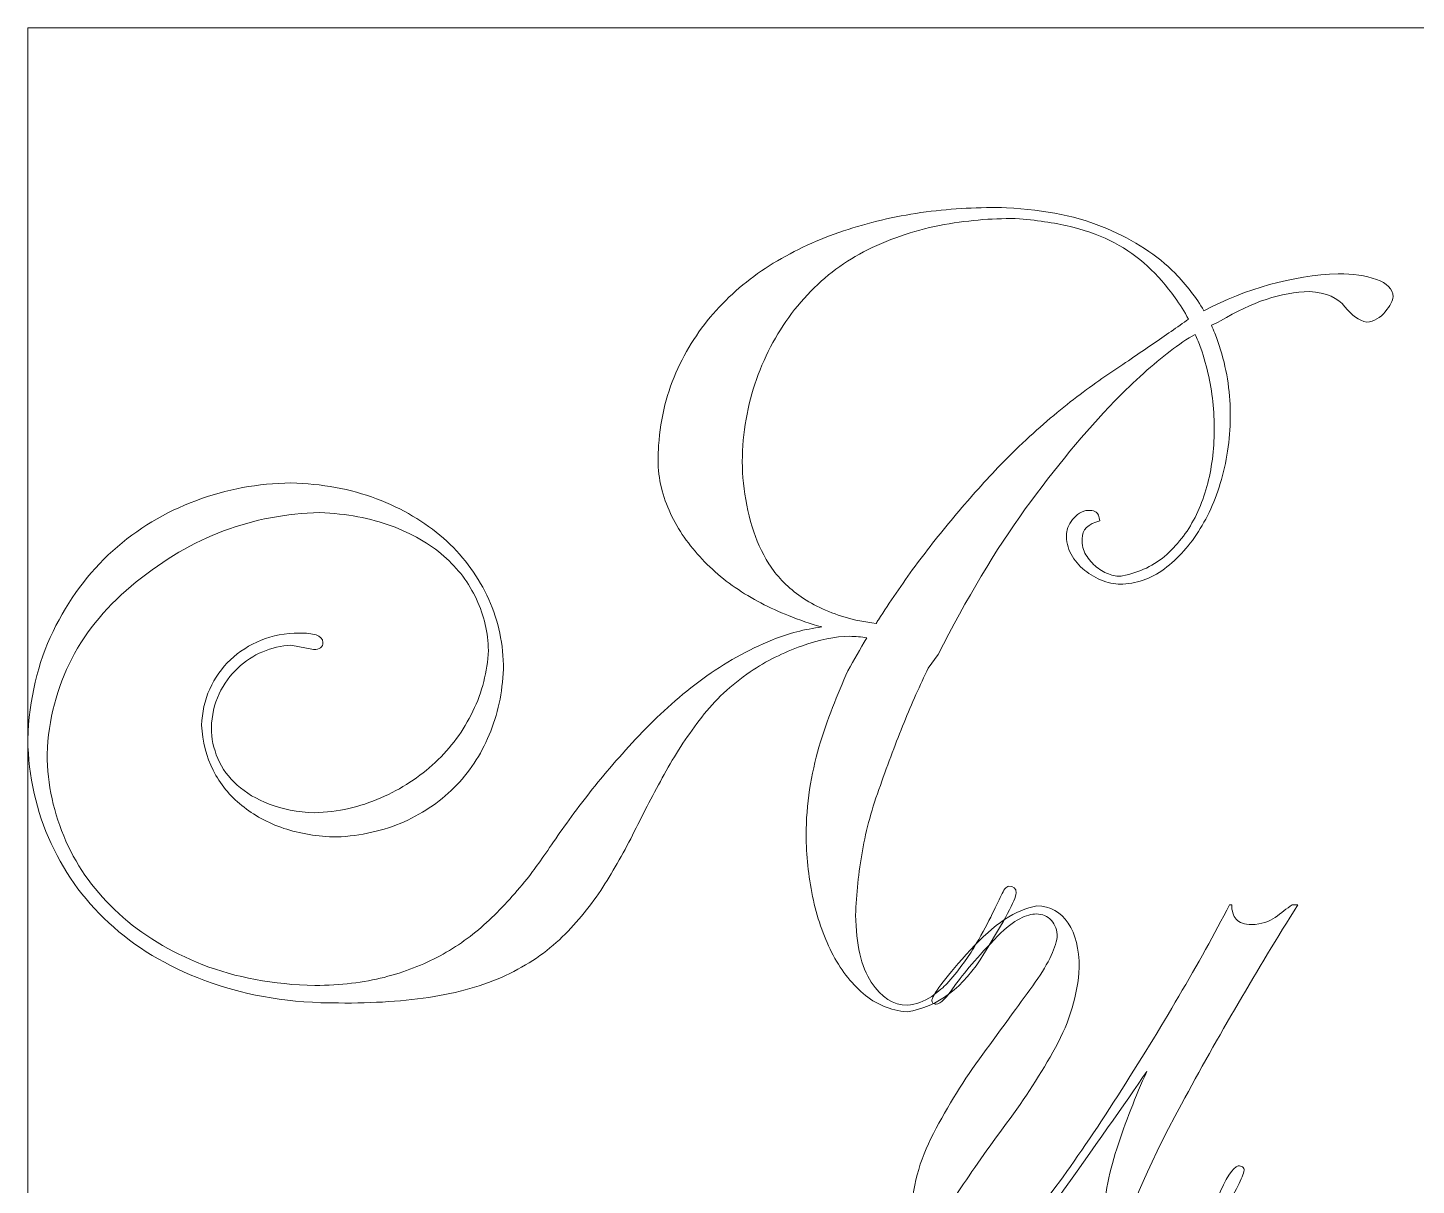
# Model space of a CAD drawing. Header units: centimetres. Extents: x -34.6 to 30.5, y -3.3 to 7.
# Drawn here: x 19.093 to 19.993, y 5.181 to 5.931 of the extents above; entities that cross this region are included whole.
import ezdxf

# ---------------------------------------------------------------- set-up
doc = ezdxf.new("R2010")
doc.units = ezdxf.units.CM
doc.header["$MEASUREMENT"] = 0
doc.layers.add('layer 1', color=7, linetype='Continuous')

msp = doc.modelspace()

# ---------------------------------------------------------------- linework, layer by layer
at = {"layer": 'layer 1', "color": 250, "lineweight": 9}
msp.add_lwpolyline([(19.09311, 4.43053), (20.59311, 4.43053), (20.59311, 5.93053), (19.09311, 5.93053), (19.09311, 4.43053)], close=True, dxfattribs=at)
at = {"layer": 'layer 1', "color": 242, "lineweight": 9}
for points, knots in [([(19.62563, 5.5362), (19.61637, 5.5362), (19.60592, 5.53407), (19.5944, 5.52991), (19.5944, 5.52991), (19.58276, 5.52575), (19.57173, 5.52017), (19.56127, 5.51329), (19.56127, 5.51329), (19.54881, 5.50462), (19.53824, 5.49488), (19.52981, 5.48384), (19.52981, 5.48384), (19.52126, 5.4728), (19.51366, 5.46128), (19.50678, 5.44905), (19.50678, 5.44905), (19.50001, 5.43694), (19.49348, 5.42459), (19.4873, 5.41201), (19.4873, 5.41201), (19.48113, 5.39954), (19.47448, 5.38743), (19.46712, 5.3758), (19.46712, 5.3758), (19.45988, 5.36428), (19.45121, 5.35335), (19.44136, 5.34326), (19.44136, 5.34326), (19.4315, 5.33317), (19.41951, 5.32474), (19.40538, 5.31773), (19.40538, 5.31773), (19.39137, 5.31085), (19.3751, 5.30586), (19.35646, 5.30277), (19.35646, 5.30277), (19.3377, 5.29981), (19.31704, 5.29838), (19.29436, 5.29862), (19.29436, 5.29862), (19.26385, 5.29862), (19.23642, 5.30301), (19.21184, 5.31168), (19.21184, 5.31168), (19.18726, 5.32035), (19.16625, 5.33234), (19.1488, 5.34766), (19.1488, 5.34766), (19.13134, 5.36297), (19.11793, 5.38102), (19.10831, 5.40192), (19.10831, 5.40192), (19.09857, 5.42281), (19.09358, 5.44525), (19.09311, 5.46936), (19.09311, 5.46936), (19.09406, 5.4956), (19.09952, 5.51887), (19.10949, 5.53941), (19.10949, 5.53941), (19.11947, 5.55995), (19.13241, 5.57728), (19.1482, 5.59165), (19.1482, 5.59165), (19.16411, 5.6059), (19.18192, 5.6167), (19.20199, 5.62407), (19.20199, 5.62407), (19.22193, 5.63155), (19.24248, 5.63535), (19.26361, 5.63558), (19.26361, 5.63558), (19.2838, 5.63511), (19.3022, 5.63166), (19.31906, 5.62537), (19.31906, 5.62537), (19.3358, 5.61896), (19.35029, 5.61041), (19.3624, 5.59984), (19.3624, 5.59984), (19.37439, 5.58916), (19.38377, 5.57681), (19.39054, 5.5628), (19.39054, 5.5628), (19.39731, 5.54879), (19.40087, 5.53371), (19.40134, 5.5178), (19.40134, 5.5178), (19.4011, 5.50248), (19.39837, 5.48811), (19.39315, 5.47482), (19.39315, 5.47482), (19.38793, 5.46152), (19.38056, 5.44988), (19.37106, 5.43991), (19.37106, 5.43991), (19.36157, 5.42994), (19.35017, 5.42198), (19.33699, 5.41605), (19.33699, 5.41605), (19.32369, 5.41023), (19.30909, 5.4069), (19.29318, 5.40619), (19.29318, 5.40619), (19.28083, 5.40643), (19.26943, 5.40833), (19.25898, 5.41177), (19.25898, 5.41177), (19.24865, 5.41533), (19.23951, 5.42032), (19.23179, 5.42661), (19.23179, 5.42661), (19.22395, 5.4329), (19.21778, 5.4405), (19.21327, 5.44941), (19.21327, 5.44941), (19.20875, 5.45819), (19.20626, 5.46793), (19.20579, 5.47862), (19.20579, 5.47862), (19.20602, 5.48693), (19.20781, 5.49477), (19.21101, 5.50201), (19.21101, 5.50201), (19.21433, 5.50937), (19.21873, 5.51566), (19.22443, 5.521), (19.22443, 5.521), (19.23013, 5.52635), (19.23678, 5.53062), (19.24426, 5.53371), (19.24426, 5.53371), (19.25174, 5.5368), (19.26005, 5.53834), (19.26907, 5.53834), (19.26907, 5.53834), (19.27358, 5.53834), (19.27714, 5.53798), (19.27988, 5.53715), (19.27988, 5.53715), (19.28273, 5.53632), (19.28415, 5.53466), (19.28439, 5.53216), (19.28439, 5.53216), (19.28439, 5.52908), (19.28237, 5.52765), (19.27822, 5.52765), (19.27822, 5.52765), (19.27822, 5.52765), (19.26361, 5.53038), (19.26361, 5.53038), (19.26361, 5.53038), (19.25732, 5.53015), (19.25126, 5.52872), (19.24533, 5.52623), (19.24533, 5.52623), (19.23939, 5.52362), (19.23405, 5.52017), (19.22918, 5.51566), (19.22918, 5.51566), (19.22431, 5.51115), (19.22027, 5.50557), (19.21707, 5.49892), (19.21707, 5.49892), (19.21398, 5.49227), (19.21232, 5.48491), (19.21208, 5.47684), (19.21208, 5.47684), (19.21208, 5.47007), (19.2135, 5.46354), (19.21624, 5.45701), (19.21624, 5.45701), (19.21908, 5.45048), (19.22324, 5.44478), (19.22882, 5.43979), (19.22882, 5.43979), (19.2344, 5.43481), (19.24129, 5.43065), (19.2496, 5.42744), (19.2496, 5.42744), (19.25803, 5.42424), (19.26776, 5.42234), (19.27893, 5.42186), (19.27893, 5.42186), (19.29412, 5.42234), (19.30849, 5.42554), (19.32179, 5.43148), (19.32179, 5.43148), (19.33521, 5.4373), (19.34696, 5.44502), (19.35717, 5.45452), (19.35717, 5.45452), (19.36739, 5.46413), (19.37546, 5.47506), (19.38151, 5.48764), (19.38151, 5.48764), (19.38757, 5.50011), (19.39089, 5.51329), (19.3916, 5.52694), (19.3916, 5.52694), (19.39137, 5.53858), (19.38876, 5.54962), (19.38389, 5.56019), (19.38389, 5.56019), (19.37902, 5.57076), (19.37201, 5.58001), (19.36275, 5.58821), (19.36275, 5.58821), (19.35349, 5.59628), (19.34209, 5.60281), (19.32856, 5.6078), (19.32856, 5.6078), (19.31514, 5.61279), (19.29971, 5.61564), (19.28237, 5.61635), (19.28237, 5.61635), (19.26052, 5.61587), (19.23975, 5.61195), (19.22004, 5.60448), (19.22004, 5.60448), (19.20033, 5.59711), (19.18145, 5.58607), (19.1634, 5.57147), (19.1634, 5.57147), (19.12695, 5.54226), (19.10771, 5.50509), (19.10558, 5.45986), (19.10558, 5.45986), (19.10581, 5.44015), (19.10997, 5.42139), (19.11781, 5.40358), (19.11781, 5.40358), (19.12564, 5.38589), (19.13716, 5.37022), (19.15212, 5.35656), (19.15212, 5.35656), (19.16708, 5.34278), (19.18513, 5.33186), (19.2065, 5.32343), (19.2065, 5.32343), (19.22787, 5.31512), (19.25209, 5.31061), (19.27916, 5.3099), (19.27916, 5.3099), (19.29591, 5.31013), (19.31087, 5.31191), (19.32405, 5.31524), (19.32405, 5.31524), (19.33734, 5.31868), (19.34934, 5.32331), (19.36026, 5.32925), (19.36026, 5.32925), (19.37118, 5.33507), (19.38116, 5.34231), (19.39042, 5.35074), (19.39042, 5.35074), (19.39956, 5.35917), (19.40823, 5.36867), (19.41666, 5.37912), (19.41666, 5.37912), (19.42105, 5.3847), (19.42675, 5.39265), (19.43387, 5.4031), (19.43387, 5.4031), (19.44088, 5.41355), (19.44931, 5.42483), (19.45893, 5.43706), (19.45893, 5.43706), (19.46854, 5.44917), (19.47935, 5.46164), (19.49146, 5.47422), (19.49146, 5.47422), (19.50345, 5.48693), (19.51651, 5.49833), (19.53052, 5.50866), (19.53052, 5.50866), (19.54453, 5.51899), (19.55961, 5.52742), (19.57564, 5.53395), (19.57564, 5.53395), (19.58597, 5.5381), (19.59666, 5.54083), (19.60758, 5.54226), (19.60758, 5.54226), (19.60022, 5.5444), (19.59298, 5.54677), (19.58609, 5.54962), (19.58609, 5.54962), (19.57374, 5.55449), (19.56222, 5.56054), (19.55154, 5.56779), (19.55154, 5.56779), (19.54097, 5.57515), (19.53171, 5.58358), (19.52399, 5.59308), (19.52399, 5.59308), (19.51616, 5.60257), (19.51022, 5.6129), (19.50618, 5.62407), (19.50618, 5.62407), (19.50215, 5.63511), (19.50072, 5.6471), (19.50191, 5.65992), (19.50191, 5.65992), (19.50321, 5.67821), (19.50737, 5.69483), (19.51437, 5.70979), (19.51437, 5.70979), (19.52138, 5.72475), (19.53029, 5.73805), (19.54121, 5.74957), (19.54121, 5.74957), (19.55202, 5.7612), (19.5646, 5.77118), (19.57885, 5.77949), (19.57885, 5.77949), (19.59322, 5.78792), (19.60841, 5.79469), (19.62468, 5.79991), (19.62468, 5.79991), (19.64095, 5.80513), (19.65769, 5.80882), (19.67514, 5.81119), (19.67514, 5.81119), (19.69248, 5.81345), (19.70993, 5.8144), (19.72727, 5.81392), (19.72727, 5.81392), (19.75279, 5.81262), (19.77452, 5.8081), (19.79233, 5.80038), (19.79233, 5.80038), (19.81014, 5.79279), (19.82498, 5.78317), (19.8365, 5.77153), (19.8365, 5.77153), (19.84398, 5.76393), (19.85015, 5.75574), (19.85526, 5.74719), (19.85526, 5.74719), (19.88293, 5.7618), (19.9119, 5.76975), (19.94229, 5.77118), (19.94229, 5.77118), (19.95179, 5.77118), (19.95998, 5.76999), (19.96699, 5.7675), (19.96699, 5.7675), (19.97388, 5.76512), (19.97755, 5.76132), (19.97779, 5.75622), (19.97779, 5.75622), (19.97755, 5.75372), (19.97589, 5.7504), (19.97269, 5.74648), (19.97269, 5.74648), (19.9696, 5.74256), (19.96556, 5.74031), (19.9607, 5.73983), (19.9607, 5.73983), (19.95559, 5.74078), (19.95096, 5.7441), (19.94657, 5.74981), (19.94657, 5.74981), (19.94229, 5.7555), (19.93457, 5.75883), (19.92353, 5.75966), (19.92353, 5.75966), (19.90536, 5.75919), (19.88625, 5.75289), (19.86606, 5.74054), (19.86606, 5.74054), (19.86405, 5.73959), (19.86203, 5.73876), (19.86013, 5.73781), (19.86013, 5.73781), (19.86084, 5.73615), (19.86155, 5.73437), (19.86227, 5.73259), (19.86227, 5.73259), (19.86785, 5.71846), (19.87105, 5.70398), (19.872, 5.68913), (19.872, 5.68913), (19.87295, 5.67429), (19.87176, 5.6598), (19.86856, 5.64556), (19.86856, 5.64556), (19.86523, 5.63143), (19.86048, 5.61896), (19.85407, 5.60804), (19.85407, 5.60804), (19.84766, 5.59711), (19.84006, 5.58821), (19.83128, 5.5812), (19.83128, 5.5812), (19.82249, 5.5742), (19.81299, 5.57052), (19.80278, 5.57004), (19.80278, 5.57004), (19.79863, 5.56981), (19.79435, 5.57052), (19.78996, 5.57218), (19.78996, 5.57218), (19.78545, 5.57384), (19.78153, 5.5761), (19.77796, 5.57895), (19.77796, 5.57895), (19.77428, 5.5818), (19.77143, 5.58536), (19.76918, 5.58939), (19.76918, 5.58939), (19.76704, 5.59343), (19.76597, 5.59794), (19.76621, 5.60281), (19.76621, 5.60281), (19.76621, 5.60435), (19.76669, 5.60614), (19.76763, 5.60804), (19.76763, 5.60804), (19.76858, 5.60982), (19.76977, 5.61148), (19.77108, 5.61302), (19.77108, 5.61302), (19.7725, 5.61457), (19.77416, 5.61575), (19.77595, 5.6167), (19.77595, 5.6167), (19.77785, 5.61766), (19.77974, 5.61801), (19.78153, 5.61777), (19.78153, 5.61777), (19.78295, 5.61777), (19.78426, 5.61742), (19.78545, 5.61659), (19.78545, 5.61659), (19.78651, 5.61575), (19.78734, 5.61397), (19.78782, 5.61112), (19.78782, 5.61112), (19.78022, 5.60911), (19.7763, 5.60519), (19.7763, 5.59937), (19.7763, 5.59937), (19.77607, 5.59545), (19.7769, 5.59201), (19.77879, 5.58892), (19.77879, 5.58892), (19.78058, 5.58595), (19.78295, 5.58334), (19.78568, 5.58108), (19.78568, 5.58108), (19.78853, 5.57895), (19.79138, 5.57728), (19.79447, 5.57622), (19.79447, 5.57622), (19.79744, 5.57527), (19.80017, 5.57491), (19.80242, 5.57539), (19.80242, 5.57539), (19.81359, 5.57752), (19.82308, 5.58215), (19.83116, 5.58928), (19.83116, 5.58928), (19.83911, 5.59652), (19.84552, 5.60507), (19.85039, 5.61516), (19.85039, 5.61516), (19.85526, 5.62525), (19.85858, 5.63641), (19.86037, 5.64876), (19.86037, 5.64876), (19.86215, 5.66099), (19.86238, 5.67346), (19.8612, 5.68593), (19.8612, 5.68593), (19.86001, 5.69851), (19.8574, 5.71074), (19.85324, 5.72285), (19.85324, 5.72285), (19.85206, 5.72606), (19.85075, 5.72914), (19.84944, 5.73188), (19.84944, 5.73188), (19.84434, 5.72891), (19.83899, 5.72523), (19.83341, 5.72107), (19.83341, 5.72107), (19.82225, 5.71252), (19.81026, 5.70172), (19.79755, 5.68878), (19.79755, 5.68878), (19.77808, 5.66859), (19.75873, 5.6452), (19.73949, 5.61872), (19.73949, 5.61872), (19.72026, 5.59213), (19.70138, 5.56066), (19.6831, 5.52433), (19.6831, 5.52433), (19.6831, 5.52433), (19.67657, 5.51566), (19.67657, 5.51566), (19.67657, 5.51566), (19.67122, 5.5045), (19.666, 5.49275), (19.66089, 5.48028), (19.66089, 5.48028), (19.65579, 5.4677), (19.65068, 5.45416), (19.64557, 5.43955), (19.64557, 5.43955), (19.64023, 5.42519), (19.63632, 5.41118), (19.63394, 5.39717), (19.63394, 5.39717), (19.63145, 5.38327), (19.63002, 5.36938), (19.62955, 5.35549), (19.62955, 5.35549), (19.62979, 5.33661), (19.63311, 5.32213), (19.63964, 5.31215), (19.63964, 5.31215), (19.64617, 5.30218), (19.65389, 5.29719), (19.66291, 5.29719), (19.66291, 5.29719), (19.66873, 5.29767), (19.67395, 5.29957), (19.67882, 5.30289), (19.67882, 5.30289), (19.68357, 5.30633), (19.68678, 5.30906), (19.68868, 5.31108), (19.68868, 5.31108), (19.69592, 5.31928), (19.70162, 5.32699), (19.70613, 5.33436), (19.70613, 5.33436), (19.71052, 5.34184), (19.71409, 5.34849), (19.71705, 5.35418), (19.71705, 5.35418), (19.7199, 5.36), (19.72216, 5.36475), (19.72382, 5.36831), (19.72382, 5.36831), (19.72548, 5.37187), (19.72703, 5.37389), (19.72869, 5.37437), (19.72869, 5.37437), (19.73189, 5.37437), (19.73356, 5.37294), (19.73356, 5.36986), (19.73356, 5.36986), (19.73308, 5.36523), (19.72608, 5.35217), (19.71266, 5.33056), (19.71266, 5.33056), (19.69948, 5.30859), (19.68286, 5.29601), (19.66291, 5.29292), (19.66291, 5.29292), (19.65199, 5.29387), (19.64249, 5.29779), (19.63441, 5.30479), (19.63441, 5.30479), (19.62634, 5.3118), (19.61945, 5.3207), (19.61399, 5.33151), (19.61399, 5.33151), (19.60853, 5.34231), (19.60449, 5.3543), (19.60165, 5.36772), (19.60165, 5.36772), (19.59891, 5.38102), (19.59749, 5.39432), (19.59749, 5.4075), (19.59749, 5.4075), (19.59749, 5.41747), (19.5982, 5.42721), (19.59974, 5.43694), (19.59974, 5.43694), (19.60129, 5.44656), (19.60331, 5.4557), (19.6058, 5.46449), (19.6058, 5.46449), (19.60841, 5.47339), (19.61126, 5.48182), (19.61459, 5.49013), (19.61459, 5.49013), (19.61779, 5.49833), (19.62112, 5.50628), (19.62456, 5.51388), (19.62456, 5.51388), (19.62836, 5.52089), (19.6324, 5.52801), (19.63679, 5.53513), (19.63679, 5.53513), (19.63335, 5.53585), (19.62955, 5.5362), (19.62563, 5.5362)], [0, 0, 0, 0, 0.006579, 0.006579, 0.006579, 0.006579, 0.013158, 0.013158, 0.013158, 0.013158, 0.019737, 0.019737, 0.019737, 0.019737, 0.026316, 0.026316, 0.026316, 0.026316, 0.032895, 0.032895, 0.032895, 0.032895, 0.039474, 0.039474, 0.039474, 0.039474, 0.046053, 0.046053, 0.046053, 0.046053, 0.052632, 0.052632, 0.052632, 0.052632, 0.059211, 0.059211, 0.059211, 0.059211, 0.065789, 0.065789, 0.065789, 0.065789, 0.072368, 0.072368, 0.072368, 0.072368, 0.078947, 0.078947, 0.078947, 0.078947, 0.085526, 0.085526, 0.085526, 0.085526, 0.092105, 0.092105, 0.092105, 0.092105, 0.098684, 0.098684, 0.098684, 0.098684, 0.105263, 0.105263, 0.105263, 0.105263, 0.111842, 0.111842, 0.111842, 0.111842, 0.118421, 0.118421, 0.118421, 0.118421, 0.125, 0.125, 0.125, 0.125, 0.131579, 0.131579, 0.131579, 0.131579, 0.138158, 0.138158, 0.138158, 0.138158, 0.144737, 0.144737, 0.144737, 0.144737, 0.151316, 0.151316, 0.151316, 0.151316, 0.157895, 0.157895, 0.157895, 0.157895, 0.164474, 0.164474, 0.164474, 0.164474, 0.171053, 0.171053, 0.171053, 0.171053, 0.177632, 0.177632, 0.177632, 0.177632, 0.184211, 0.184211, 0.184211, 0.184211, 0.190789, 0.190789, 0.190789, 0.190789, 0.197368, 0.197368, 0.197368, 0.197368, 0.203947, 0.203947, 0.203947, 0.203947, 0.210526, 0.210526, 0.210526, 0.210526, 0.217105, 0.217105, 0.217105, 0.217105, 0.223684, 0.223684, 0.223684, 0.223684, 0.230263, 0.230263, 0.230263, 0.230263, 0.236842, 0.236842, 0.236842, 0.236842, 0.243421, 0.243421, 0.243421, 0.243421, 0.25, 0.25, 0.25, 0.25, 0.256579, 0.256579, 0.256579, 0.256579, 0.263158, 0.263158, 0.263158, 0.263158, 0.269737, 0.269737, 0.269737, 0.269737, 0.276316, 0.276316, 0.276316, 0.276316, 0.282895, 0.282895, 0.282895, 0.282895, 0.289474, 0.289474, 0.289474, 0.289474, 0.296053, 0.296053, 0.296053, 0.296053, 0.302632, 0.302632, 0.302632, 0.302632, 0.309211, 0.309211, 0.309211, 0.309211, 0.315789, 0.315789, 0.315789, 0.315789, 0.322368, 0.322368, 0.322368, 0.322368, 0.328947, 0.328947, 0.328947, 0.328947, 0.335526, 0.335526, 0.335526, 0.335526, 0.342105, 0.342105, 0.342105, 0.342105, 0.348684, 0.348684, 0.348684, 0.348684, 0.355263, 0.355263, 0.355263, 0.355263, 0.361842, 0.361842, 0.361842, 0.361842, 0.368421, 0.368421, 0.368421, 0.368421, 0.375, 0.375, 0.375, 0.375, 0.381579, 0.381579, 0.381579, 0.381579, 0.388158, 0.388158, 0.388158, 0.388158, 0.394737, 0.394737, 0.394737, 0.394737, 0.401316, 0.401316, 0.401316, 0.401316, 0.407895, 0.407895, 0.407895, 0.407895, 0.414474, 0.414474, 0.414474, 0.414474, 0.421053, 0.421053, 0.421053, 0.421053, 0.427632, 0.427632, 0.427632, 0.427632, 0.434211, 0.434211, 0.434211, 0.434211, 0.440789, 0.440789, 0.440789, 0.440789, 0.447368, 0.447368, 0.447368, 0.447368, 0.453947, 0.453947, 0.453947, 0.453947, 0.460526, 0.460526, 0.460526, 0.460526, 0.467105, 0.467105, 0.467105, 0.467105, 0.473684, 0.473684, 0.473684, 0.473684, 0.480263, 0.480263, 0.480263, 0.480263, 0.486842, 0.486842, 0.486842, 0.486842, 0.493421, 0.493421, 0.493421, 0.493421, 0.5, 0.5, 0.5, 0.5, 0.506579, 0.506579, 0.506579, 0.506579, 0.513158, 0.513158, 0.513158, 0.513158, 0.519737, 0.519737, 0.519737, 0.519737, 0.526316, 0.526316, 0.526316, 0.526316, 0.532895, 0.532895, 0.532895, 0.532895, 0.539474, 0.539474, 0.539474, 0.539474, 0.546053, 0.546053, 0.546053, 0.546053, 0.552632, 0.552632, 0.552632, 0.552632, 0.559211, 0.559211, 0.559211, 0.559211, 0.565789, 0.565789, 0.565789, 0.565789, 0.572368, 0.572368, 0.572368, 0.572368, 0.578947, 0.578947, 0.578947, 0.578947, 0.585526, 0.585526, 0.585526, 0.585526, 0.592105, 0.592105, 0.592105, 0.592105, 0.598684, 0.598684, 0.598684, 0.598684, 0.605263, 0.605263, 0.605263, 0.605263, 0.611842, 0.611842, 0.611842, 0.611842, 0.618421, 0.618421, 0.618421, 0.618421, 0.625, 0.625, 0.625, 0.625, 0.631579, 0.631579, 0.631579, 0.631579, 0.638158, 0.638158, 0.638158, 0.638158, 0.644737, 0.644737, 0.644737, 0.644737, 0.651316, 0.651316, 0.651316, 0.651316, 0.657895, 0.657895, 0.657895, 0.657895, 0.664474, 0.664474, 0.664474, 0.664474, 0.671053, 0.671053, 0.671053, 0.671053, 0.677632, 0.677632, 0.677632, 0.677632, 0.684211, 0.684211, 0.684211, 0.684211, 0.690789, 0.690789, 0.690789, 0.690789, 0.697368, 0.697368, 0.697368, 0.697368, 0.703947, 0.703947, 0.703947, 0.703947, 0.710526, 0.710526, 0.710526, 0.710526, 0.717105, 0.717105, 0.717105, 0.717105, 0.723684, 0.723684, 0.723684, 0.723684, 0.730263, 0.730263, 0.730263, 0.730263, 0.736842, 0.736842, 0.736842, 0.736842, 0.743421, 0.743421, 0.743421, 0.743421, 0.75, 0.75, 0.75, 0.75, 0.756579, 0.756579, 0.756579, 0.756579, 0.763158, 0.763158, 0.763158, 0.763158, 0.769737, 0.769737, 0.769737, 0.769737, 0.776316, 0.776316, 0.776316, 0.776316, 0.782895, 0.782895, 0.782895, 0.782895, 0.789474, 0.789474, 0.789474, 0.789474, 0.796053, 0.796053, 0.796053, 0.796053, 0.802632, 0.802632, 0.802632, 0.802632, 0.809211, 0.809211, 0.809211, 0.809211, 0.815789, 0.815789, 0.815789, 0.815789, 0.822368, 0.822368, 0.822368, 0.822368, 0.828947, 0.828947, 0.828947, 0.828947, 0.835526, 0.835526, 0.835526, 0.835526, 0.842105, 0.842105, 0.842105, 0.842105, 0.848684, 0.848684, 0.848684, 0.848684, 0.855263, 0.855263, 0.855263, 0.855263, 0.861842, 0.861842, 0.861842, 0.861842, 0.868421, 0.868421, 0.868421, 0.868421, 0.875, 0.875, 0.875, 0.875, 0.881579, 0.881579, 0.881579, 0.881579, 0.888158, 0.888158, 0.888158, 0.888158, 0.894737, 0.894737, 0.894737, 0.894737, 0.901316, 0.901316, 0.901316, 0.901316, 0.907895, 0.907895, 0.907895, 0.907895, 0.914474, 0.914474, 0.914474, 0.914474, 0.921053, 0.921053, 0.921053, 0.921053, 0.927632, 0.927632, 0.927632, 0.927632, 0.934211, 0.934211, 0.934211, 0.934211, 0.940789, 0.940789, 0.940789, 0.940789, 0.947368, 0.947368, 0.947368, 0.947368, 0.953947, 0.953947, 0.953947, 0.953947, 0.960526, 0.960526, 0.960526, 0.960526, 0.967105, 0.967105, 0.967105, 0.967105, 0.973684, 0.973684, 0.973684, 0.973684, 0.980263, 0.980263, 0.980263, 0.980263, 0.986842, 0.986842, 0.986842, 0.986842, 1, 1, 1, 1]), ([(19.83662, 5.75562), (19.83104, 5.76334), (19.8251, 5.77011), (19.81869, 5.77604), (19.81869, 5.77604), (19.81228, 5.78186), (19.80515, 5.78697), (19.79732, 5.79112), (19.79732, 5.79112), (19.78936, 5.79528), (19.78046, 5.79872), (19.77036, 5.80122), (19.77036, 5.80122), (19.76027, 5.80383), (19.74864, 5.80561), (19.73569, 5.8068), (19.73569, 5.8068), (19.72038, 5.80727), (19.70423, 5.80597), (19.68701, 5.803), (19.68701, 5.803), (19.6698, 5.79991), (19.6533, 5.79445), (19.63726, 5.78661), (19.63726, 5.78661), (19.6229, 5.77961), (19.60996, 5.76999), (19.59832, 5.75752), (19.59832, 5.75752), (19.58669, 5.74517), (19.57731, 5.73093), (19.57018, 5.7149), (19.57018, 5.7149), (19.56294, 5.69899), (19.55843, 5.68177), (19.55676, 5.66325), (19.55676, 5.66325), (19.55498, 5.64484), (19.55688, 5.62608), (19.56246, 5.60709), (19.56246, 5.60709), (19.56507, 5.59877), (19.56864, 5.59082), (19.57339, 5.5831), (19.57339, 5.5831), (19.57814, 5.5755), (19.58467, 5.56874), (19.59274, 5.5628), (19.59274, 5.5628), (19.60081, 5.55686), (19.61079, 5.55211), (19.62266, 5.54867), (19.62266, 5.54867), (19.62872, 5.54677), (19.63537, 5.54547), (19.64285, 5.54451), (19.64285, 5.54451), (19.64332, 5.54547), (19.64379, 5.5463), (19.64427, 5.54689), (19.64427, 5.54689), (19.65163, 5.55852), (19.65959, 5.57004), (19.66802, 5.58156), (19.66802, 5.58156), (19.67657, 5.59308), (19.68547, 5.60435), (19.69485, 5.61552), (19.69485, 5.61552), (19.70423, 5.62656), (19.71385, 5.63724), (19.72358, 5.64746), (19.72358, 5.64746), (19.73629, 5.6604), (19.74852, 5.67168), (19.76003, 5.68118), (19.76003, 5.68118), (19.77167, 5.69067), (19.78271, 5.69899), (19.79304, 5.70587), (19.79304, 5.70587), (19.80349, 5.71288), (19.81311, 5.71941), (19.82166, 5.72535), (19.82166, 5.72535), (19.83021, 5.73116), (19.83804, 5.73663), (19.84529, 5.74173), (19.84529, 5.74173), (19.84255, 5.7466), (19.83959, 5.75123), (19.83662, 5.75562)], [0, 0, 0, 0, 0.041667, 0.041667, 0.041667, 0.041667, 0.083333, 0.083333, 0.083333, 0.083333, 0.125, 0.125, 0.125, 0.125, 0.166667, 0.166667, 0.166667, 0.166667, 0.208333, 0.208333, 0.208333, 0.208333, 0.25, 0.25, 0.25, 0.25, 0.291667, 0.291667, 0.291667, 0.291667, 0.333333, 0.333333, 0.333333, 0.333333, 0.375, 0.375, 0.375, 0.375, 0.416667, 0.416667, 0.416667, 0.416667, 0.458333, 0.458333, 0.458333, 0.458333, 0.5, 0.5, 0.5, 0.5, 0.541667, 0.541667, 0.541667, 0.541667, 0.583333, 0.583333, 0.583333, 0.583333, 0.625, 0.625, 0.625, 0.625, 0.666667, 0.666667, 0.666667, 0.666667, 0.708333, 0.708333, 0.708333, 0.708333, 0.75, 0.75, 0.75, 0.75, 0.791667, 0.791667, 0.791667, 0.791667, 0.833333, 0.833333, 0.833333, 0.833333, 0.875, 0.875, 0.875, 0.875, 0.916667, 0.916667, 0.916667, 0.916667, 1, 1, 1, 1]), ([(19.67895, 5.30064), (19.68038, 5.3055), (19.68869, 5.31631), (19.70389, 5.33305), (19.70389, 5.33305), (19.71909, 5.34967), (19.73345, 5.35917), (19.74687, 5.36154), (19.74687, 5.36154), (19.75578, 5.36131), (19.76254, 5.35763), (19.76729, 5.35038), (19.76729, 5.35038), (19.77204, 5.34326), (19.77441, 5.33364), (19.77441, 5.32153), (19.77441, 5.32153), (19.77347, 5.30396), (19.76836, 5.28674), (19.7591, 5.26988), (19.7591, 5.26988), (19.74984, 5.25303), (19.73927, 5.23664), (19.7274, 5.22073), (19.7274, 5.22073), (19.71553, 5.2047), (19.70507, 5.18986), (19.69605, 5.1762), (19.69605, 5.1762), (19.68703, 5.16243), (19.68228, 5.14961), (19.6818, 5.1375), (19.6818, 5.1375), (19.68204, 5.13061), (19.68359, 5.12586), (19.68631, 5.12325), (19.68631, 5.12325), (19.68905, 5.12075), (19.69237, 5.11957), (19.69605, 5.11981), (19.69605, 5.11981), (19.7014, 5.12004), (19.70626, 5.12182), (19.71066, 5.12503), (19.71066, 5.12503), (19.71505, 5.12824), (19.71968, 5.13239), (19.72455, 5.1375), (19.72455, 5.1375), (19.7458, 5.16006), (19.77074, 5.19366), (19.79935, 5.23842), (19.79935, 5.23842), (19.82797, 5.28318), (19.85218, 5.3245), (19.8719, 5.36226), (19.8719, 5.36226), (19.8719, 5.36226), (19.8732, 5.36226), (19.8732, 5.36226), (19.8732, 5.36226), (19.8732, 5.35834), (19.87427, 5.35513), (19.87617, 5.35288), (19.87617, 5.35288), (19.87819, 5.35051), (19.88151, 5.34943), (19.88614, 5.34943), (19.88614, 5.34943), (19.89256, 5.34967), (19.89766, 5.35122), (19.90146, 5.35407), (19.90146, 5.35407), (19.90514, 5.35703), (19.90882, 5.35976), (19.9125, 5.36226), (19.9125, 5.36226), (19.9125, 5.36226), (19.91607, 5.36226), (19.91607, 5.36226), (19.91607, 5.36226), (19.88959, 5.31999), (19.86442, 5.27701), (19.84067, 5.23308), (19.84067, 5.23308), (19.81692, 5.18926), (19.80422, 5.15839), (19.80255, 5.14046), (19.80255, 5.14046), (19.80255, 5.13453), (19.80398, 5.12966), (19.80683, 5.12622), (19.80683, 5.12622), (19.80956, 5.12277), (19.81336, 5.12099), (19.81823, 5.12099), (19.81823, 5.12099), (19.82239, 5.12123), (19.82583, 5.1223), (19.82856, 5.12432), (19.82856, 5.12432), (19.83117, 5.12633), (19.83378, 5.12859), (19.83639, 5.13108), (19.83639, 5.13108), (19.84934, 5.14545), (19.8586, 5.15922), (19.86406, 5.17217), (19.86406, 5.17217), (19.8694, 5.18523), (19.87391, 5.19211), (19.87736, 5.19306), (19.87736, 5.19306), (19.87854, 5.19306), (19.87949, 5.19283), (19.88021, 5.19235), (19.88021, 5.19235), (19.88092, 5.19187), (19.88127, 5.19116), (19.88127, 5.19033), (19.88127, 5.19033), (19.88056, 5.1857), (19.87582, 5.17644), (19.86715, 5.16267), (19.86715, 5.16267), (19.85848, 5.14878), (19.85029, 5.13785), (19.84257, 5.12966), (19.84257, 5.12966), (19.83984, 5.12669), (19.83616, 5.12384), (19.83164, 5.12099), (19.83164, 5.12099), (19.82713, 5.11826), (19.82239, 5.11672), (19.81752, 5.11648), (19.81752, 5.11648), (19.81015, 5.11648), (19.80374, 5.11957), (19.7984, 5.12586), (19.7984, 5.12586), (19.79306, 5.13215), (19.79033, 5.14201), (19.79009, 5.15542), (19.79009, 5.15542), (19.79033, 5.17074), (19.79317, 5.18701), (19.79875, 5.20422), (19.79875, 5.20422), (19.80434, 5.22132), (19.81087, 5.23806), (19.81823, 5.25433), (19.81823, 5.25433), (19.80386, 5.23319), (19.78439, 5.20541), (19.75969, 5.17086), (19.75969, 5.17086), (19.735, 5.13643), (19.71386, 5.11731), (19.69593, 5.11363), (19.69593, 5.11363), (19.68881, 5.11387), (19.68204, 5.1179), (19.67563, 5.12562), (19.67563, 5.12562), (19.66934, 5.13346), (19.66589, 5.14498), (19.66542, 5.16029), (19.66542, 5.16029), (19.66589, 5.17846), (19.67076, 5.19639), (19.68002, 5.21408), (19.68002, 5.21408), (19.68928, 5.23189), (19.69985, 5.24899), (19.71196, 5.26549), (19.71196, 5.26549), (19.72395, 5.28188), (19.73476, 5.29672), (19.74426, 5.30966), (19.74426, 5.30966), (19.75364, 5.32272), (19.75898, 5.33329), (19.76017, 5.34136), (19.76017, 5.34136), (19.76017, 5.34575), (19.75886, 5.34932), (19.75637, 5.35216), (19.75637, 5.35216), (19.75376, 5.3549), (19.75055, 5.35632), (19.74663, 5.35632), (19.74663, 5.35632), (19.74366, 5.35632), (19.73998, 5.35525), (19.73583, 5.35323), (19.73583, 5.35323), (19.73167, 5.3511), (19.72692, 5.34742), (19.7217, 5.34207), (19.7217, 5.34207), (19.7084, 5.3283), (19.69926, 5.31762), (19.69391, 5.3099), (19.69391, 5.3099), (19.68857, 5.30206), (19.68453, 5.29802), (19.68168, 5.29779), (19.68168, 5.29779), (19.68085, 5.29779), (19.68014, 5.29802), (19.67967, 5.2985), (19.67967, 5.2985), (19.67919, 5.29897), (19.67895, 5.29969), (19.67895, 5.30064)], [0, 0, 0, 0, 0.018182, 0.018182, 0.018182, 0.018182, 0.036364, 0.036364, 0.036364, 0.036364, 0.054545, 0.054545, 0.054545, 0.054545, 0.072727, 0.072727, 0.072727, 0.072727, 0.090909, 0.090909, 0.090909, 0.090909, 0.109091, 0.109091, 0.109091, 0.109091, 0.127273, 0.127273, 0.127273, 0.127273, 0.145455, 0.145455, 0.145455, 0.145455, 0.163636, 0.163636, 0.163636, 0.163636, 0.181818, 0.181818, 0.181818, 0.181818, 0.2, 0.2, 0.2, 0.2, 0.218182, 0.218182, 0.218182, 0.218182, 0.236364, 0.236364, 0.236364, 0.236364, 0.254545, 0.254545, 0.254545, 0.254545, 0.272727, 0.272727, 0.272727, 0.272727, 0.290909, 0.290909, 0.290909, 0.290909, 0.309091, 0.309091, 0.309091, 0.309091, 0.327273, 0.327273, 0.327273, 0.327273, 0.345455, 0.345455, 0.345455, 0.345455, 0.363636, 0.363636, 0.363636, 0.363636, 0.381818, 0.381818, 0.381818, 0.381818, 0.4, 0.4, 0.4, 0.4, 0.418182, 0.418182, 0.418182, 0.418182, 0.436364, 0.436364, 0.436364, 0.436364, 0.454545, 0.454545, 0.454545, 0.454545, 0.472727, 0.472727, 0.472727, 0.472727, 0.490909, 0.490909, 0.490909, 0.490909, 0.509091, 0.509091, 0.509091, 0.509091, 0.527273, 0.527273, 0.527273, 0.527273, 0.545455, 0.545455, 0.545455, 0.545455, 0.563636, 0.563636, 0.563636, 0.563636, 0.581818, 0.581818, 0.581818, 0.581818, 0.6, 0.6, 0.6, 0.6, 0.618182, 0.618182, 0.618182, 0.618182, 0.636364, 0.636364, 0.636364, 0.636364, 0.654545, 0.654545, 0.654545, 0.654545, 0.672727, 0.672727, 0.672727, 0.672727, 0.690909, 0.690909, 0.690909, 0.690909, 0.709091, 0.709091, 0.709091, 0.709091, 0.727273, 0.727273, 0.727273, 0.727273, 0.745455, 0.745455, 0.745455, 0.745455, 0.763636, 0.763636, 0.763636, 0.763636, 0.781818, 0.781818, 0.781818, 0.781818, 0.8, 0.8, 0.8, 0.8, 0.818182, 0.818182, 0.818182, 0.818182, 0.836364, 0.836364, 0.836364, 0.836364, 0.854545, 0.854545, 0.854545, 0.854545, 0.872727, 0.872727, 0.872727, 0.872727, 0.890909, 0.890909, 0.890909, 0.890909, 0.909091, 0.909091, 0.909091, 0.909091, 0.927273, 0.927273, 0.927273, 0.927273, 0.945455, 0.945455, 0.945455, 0.945455, 0.963636, 0.963636, 0.963636, 0.963636, 1, 1, 1, 1])]:
    msp.add_open_spline(points, degree=3, knots=knots, dxfattribs=at)

doc.saveas('drawing.dxf')
